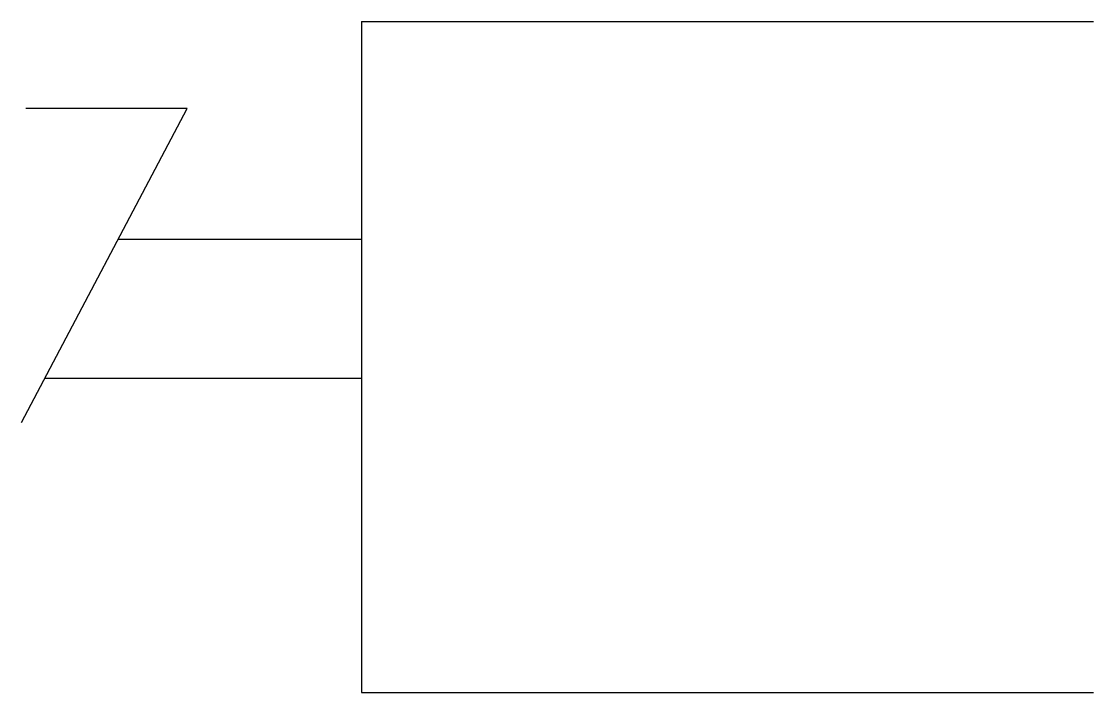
# Model space of a CAD drawing. Header units: millimetres. Extents: x -18.6 to 12.2, y 1 to 20.3.
import ezdxf

# ---------------------------------------------------------------- set-up
doc = ezdxf.new("R2010")
doc.units = ezdxf.units.MM

msp = doc.modelspace()

# ---------------------------------------------------------------- linework, layer by layer
at = {"color": 7}
for p, q in [((-8.798, 20.319), (-8.798, 1.029)), ((-8.798, 20.319), (12.246, 20.319)), ((-18.568, 8.795), (-13.809, 17.814)), ((-13.809, 17.814), (-18.443, 17.814)), ((-8.798, 14.056), (-15.792, 14.056)), ((-8.798, 10.056), (-17.903, 10.056)), ((-8.798, 1.029), (12.246, 1.029))]:
    msp.add_line(p, q, dxfattribs=at)

doc.saveas('drawing.dxf')
